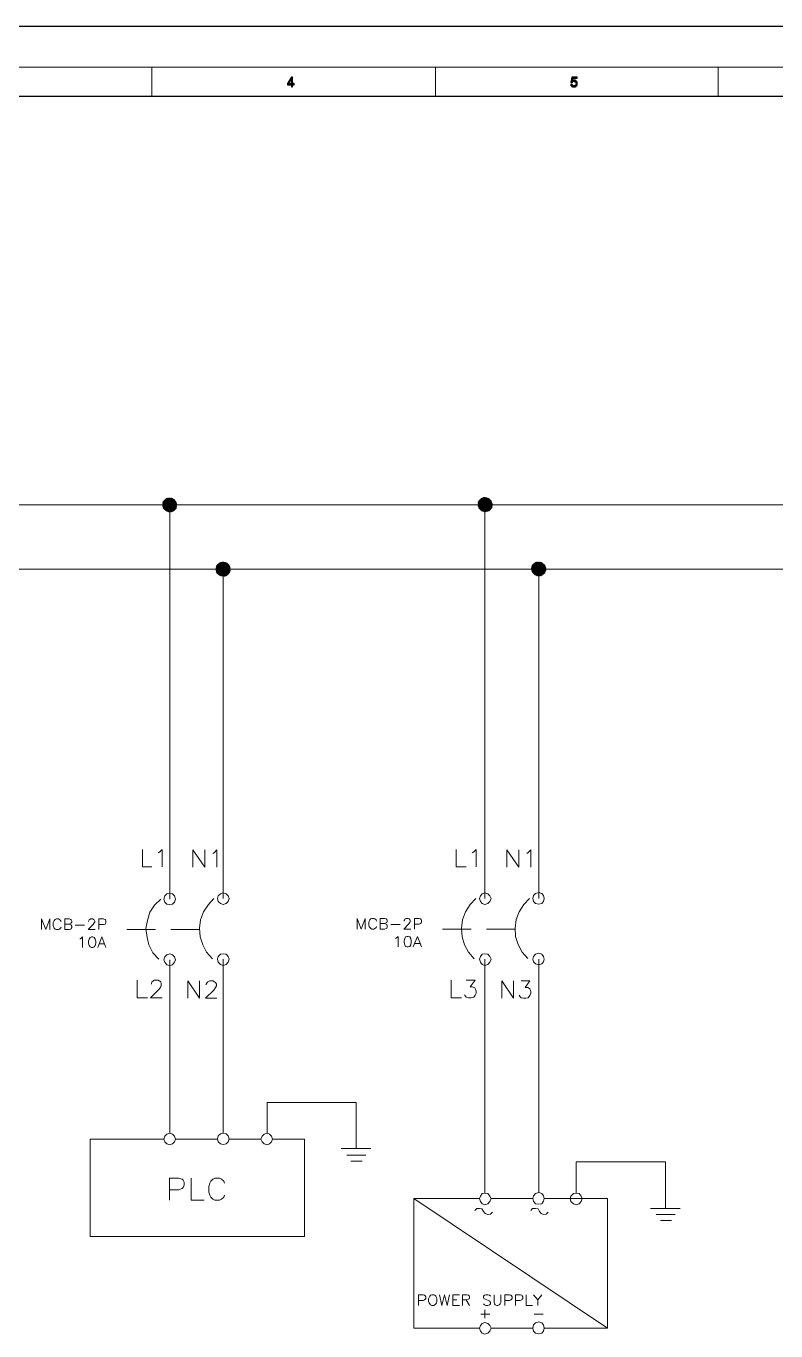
# Model space of a CAD drawing. Header units: millimetres. Extents: x 3 to 291, y 6 to 496.
# Drawn here: x 66.5 to 128.6, y 388.4 to 496.4 of the extents above; entities that cross this region are included whole.
import ezdxf

# ---------------------------------------------------------------- set-up
doc = ezdxf.new("R2010")
doc.units = ezdxf.units.MM
doc.layers.get('0').update_dxf_attribs({"linetype": 'CONTINUOUS'})

msp = doc.modelspace()

# ---------------------------------------------------------------- hatches: boundary and pattern name
for points in [[(88.55, 492.19), (88.46, 492.19), (88.13, 491.67), (88.13, 491.56), (88.46, 491.56), (88.46, 491.38), (88.55, 491.38), (88.55, 491.56), (88.68, 491.56), (88.68, 491.67), (88.55, 491.67), (88.22, 491.67), (88.46, 492.02)], [(88.55, 492.19), (88.46, 492.02), (88.46, 491.67), (88.22, 491.67), (88.55, 491.67)], [(112.11, 492.19), (111.68, 492.19), (111.59, 491.76), (111.68, 491.76), (111.73, 491.76), (111.73, 491.81), (111.76, 491.81), (111.76, 491.86), (111.81, 491.86), (111.84, 491.86), (112.06, 491.86), (112.02, 491.86), (111.73, 491.89), (111.76, 492.1), (112.11, 492.1)], [(111.84, 491.94), (111.81, 491.94), (111.76, 491.89), (111.73, 491.89), (112.02, 491.86), (112.02, 491.89), (111.97, 491.89), (111.97, 491.94), (111.92, 491.94), (111.89, 491.94)], [(112.06, 491.86), (111.84, 491.86), (111.89, 491.86), (111.92, 491.81), (111.97, 491.81), (111.97, 491.76), (112.02, 491.76), (112.02, 491.72), (112.01, 491.72), (112.02, 491.67), (112.02, 491.64), (112.01, 491.64), (112.02, 491.59), (112.01, 491.59), (112.02, 491.56), (111.97, 491.56), (111.97, 491.51), (111.92, 491.51), (111.92, 491.48), (111.89, 491.48), (111.84, 491.48), (112.06, 491.48), (112.06, 491.51), (112.11, 491.51), (112.11, 491.56), (112.11, 491.59), (112.11, 491.64), (112.11, 491.67), (112.11, 491.72), (112.11, 491.76), (112.11, 491.81), (112.06, 491.81)], [(111.68, 491.59), (111.59, 491.59), (111.59, 491.56), (111.59, 491.51), (111.63, 491.48), (111.68, 491.43), (111.73, 491.38), (111.76, 491.38), (111.81, 491.38), (111.84, 491.38), (111.89, 491.38), (111.92, 491.38), (111.97, 491.38), (111.97, 491.43), (112.02, 491.43), (112.01, 491.43), (112.06, 491.48), (111.84, 491.48), (111.81, 491.48), (111.76, 491.48), (111.73, 491.51), (111.73, 491.56), (111.68, 491.56)]]:
    msp.add_hatch(color=7).paths.add_polyline_path(points)

# ---------------------------------------------------------------- linework, layer by layer
at = {"color": 7, "linetype": 'Continuous', "lineweight": 25}
for points in [[(3.04, 496.42), (291.47, 496.42), (291.47, 292.69), (3.04, 292.69)], [(9.02, 490.62), (285.49, 490.62), (285.49, 298.76), (9.02, 298.76)]]:
    msp.add_lwpolyline(points, close=True, dxfattribs=at)
at = {"color": 7, "linetype": 'Continuous', "lineweight": 5}
msp.add_lwpolyline([(6.55, 493.03), (287.96, 493.03), (287.96, 296.27), (6.55, 296.27)], close=True, dxfattribs=at)
for points in [[(76.9, 490.58), (76.9, 493.03), (76.9, 493.03)], [(100.38, 490.58), (100.38, 493.03), (100.38, 493.03)], [(123.79, 490.58), (123.79, 493.03), (123.79, 493.03)], [(93.81, 403.46), (93.81, 407.26), (86.43, 407.26), (86.43, 404.73)], [(86.89, 404.22), (89.52, 404.22), (89.52, 396.18), (71.79, 396.18), (71.79, 404.22), (77.88, 404.22)], [(78.85, 404.22), (82.33, 404.22), (82.33, 404.22)], [(83.3, 404.22), (85.93, 404.22), (85.93, 404.22)], [(92.57, 403.46), (95.03, 403.46), (95.03, 403.46)], [(93.05, 402.91), (94.6, 402.91), (94.6, 402.91)], [(93.38, 402.4), (94.3, 402.4), (94.3, 402.4)], [(119.44, 398.5), (119.44, 402.35), (112.02, 402.35), (112.02, 399.77)], [(104.02, 388.58), (98.59, 388.58), (98.59, 399.31), (104.02, 399.31)], [(114.64, 388.58), (98.59, 399.31), (98.59, 399.31)], [(104.99, 399.31), (108.45, 399.31), (108.45, 399.31)], [(109.39, 399.31), (114.64, 399.31), (114.64, 388.58), (109.39, 388.58)], [(104.35, 398.25), (104.21, 398.46), (104.02, 398.5), (103.8, 398.5), (103.64, 398.33)], [(104.35, 398.25), (104.51, 398.08), (104.73, 398), (104.94, 398.03), (105.11, 398.2)], [(109.01, 398.25), (108.88, 398.46), (108.67, 398.5), (108.42, 398.5), (108.28, 398.33)], [(109.01, 398.25), (109.13, 398.08), (109.34, 398), (109.56, 398.03), (109.72, 398.2)], [(118.2, 398.5), (120.66, 398.5), (120.66, 398.5)], [(118.66, 398), (120.23, 398), (120.23, 398)], [(119.01, 397.49), (119.93, 397.49), (119.93, 397.49)], [(104.89, 389.73), (104.13, 389.73), (104.13, 389.73)], [(104.86, 389.73), (104.13, 389.73), (104.13, 389.73)], [(104.48, 389.4), (104.48, 390.11), (104.48, 390.11)], [(109.31, 389.73), (108.55, 389.73), (108.55, 389.73)], [(108.45, 388.58), (104.99, 388.58), (104.99, 388.58)], [(114.64, 388.58), (111.59, 388.58), (111.59, 388.58)]]:
    msp.add_lwpolyline(points, dxfattribs=at)
at = {"color": 7, "linetype": 'Continuous', "lineweight": -2}
for points in [[(88.55, 492.19), (88.46, 492.19), (88.13, 491.67), (88.13, 491.56), (88.46, 491.56), (88.46, 491.38), (88.55, 491.38), (88.55, 491.56), (88.68, 491.56), (88.68, 491.67), (88.55, 491.67), (88.22, 491.67), (88.46, 492.02)], [(88.55, 492.19), (88.46, 492.02), (88.46, 491.67), (88.22, 491.67), (88.55, 491.67)], [(112.11, 492.19), (111.68, 492.19), (111.59, 491.76), (111.68, 491.76), (111.73, 491.76), (111.73, 491.81), (111.73, 491.81), (111.76, 491.81), (111.76, 491.81), (111.76, 491.86), (111.81, 491.86), (111.81, 491.86), (111.84, 491.86), (112.06, 491.86), (112.02, 491.86), (111.73, 491.89), (111.76, 492.1), (112.11, 492.1)], [(111.84, 491.94), (111.84, 491.94), (111.84, 491.94), (111.81, 491.94), (111.81, 491.94), (111.76, 491.89), (111.76, 491.89), (111.73, 491.89), (111.73, 491.89), (112.02, 491.86), (112.02, 491.89), (111.97, 491.89), (111.97, 491.89), (111.97, 491.94), (111.92, 491.94), (111.92, 491.94), (111.89, 491.94)], [(112.06, 491.86), (111.84, 491.86), (111.84, 491.86), (111.89, 491.86), (111.89, 491.86), (111.92, 491.81), (111.92, 491.81), (111.92, 491.81), (111.97, 491.81), (111.97, 491.76), (111.97, 491.76), (112.02, 491.76), (112.02, 491.72), (112.01, 491.72), (112.02, 491.67), (112.02, 491.64), (112.01, 491.64), (112.02, 491.59), (112.01, 491.59), (112.02, 491.56), (111.97, 491.56), (111.97, 491.51), (111.97, 491.51), (111.97, 491.51), (111.92, 491.51), (111.92, 491.48), (111.89, 491.48), (111.89, 491.48), (111.84, 491.48), (111.84, 491.48), (112.06, 491.48), (112.06, 491.48), (112.06, 491.48), (112.06, 491.51), (112.11, 491.51), (112.11, 491.56), (112.11, 491.56), (112.11, 491.56), (112.11, 491.59), (112.11, 491.64), (112.11, 491.64), (112.11, 491.67), (112.11, 491.67), (112.11, 491.67), (112.11, 491.72), (112.11, 491.72), (112.11, 491.76), (112.11, 491.76), (112.11, 491.81), (112.06, 491.81)], [(111.68, 491.59), (111.59, 491.59), (111.59, 491.59), (111.59, 491.56), (111.59, 491.56), (111.59, 491.51), (111.59, 491.51), (111.63, 491.48), (111.63, 491.48), (111.63, 491.48), (111.68, 491.43), (111.68, 491.43), (111.68, 491.43), (111.73, 491.38), (111.73, 491.38), (111.76, 491.38), (111.76, 491.38), (111.81, 491.38), (111.81, 491.38), (111.84, 491.38), (111.84, 491.38), (111.84, 491.38), (111.89, 491.38), (111.92, 491.38), (111.92, 491.38), (111.97, 491.38), (111.97, 491.38), (111.97, 491.43), (112.02, 491.43), (112.01, 491.43), (112.06, 491.48), (111.84, 491.48), (111.84, 491.48), (111.81, 491.48), (111.81, 491.48), (111.76, 491.48), (111.76, 491.48), (111.73, 491.51), (111.73, 491.51), (111.73, 491.51), (111.73, 491.56), (111.68, 491.56)]]:
    msp.add_lwpolyline(points, close=True, dxfattribs=at)
at = {"color": 7, "linetype": 'Continuous', "lineweight": 20}
for points in [[(77.79, 456.95), (78.22, 457.33), (77.79, 456.91), (78.26, 457.33), (77.79, 456.86), (78.26, 457.33)], [(77.79, 456.78), (78.34, 457.33), (77.79, 456.78), (78.34, 457.33)], [(77.79, 456.73), (78.39, 457.33), (77.79, 456.73), (78.42, 457.33), (77.79, 456.7), (78.42, 457.33)], [(77.79, 456.7), (78.47, 457.33), (77.79, 456.65), (78.47, 457.33), (77.79, 456.65)], [(77.79, 456.62), (78.52, 457.33), (77.79, 456.62), (78.52, 457.33)], [(77.79, 456.57), (78.55, 457.33), (77.84, 456.57), (78.55, 457.29), (77.84, 456.57)], [(77.84, 456.95), (78.17, 457.33), (78.17, 457.33)], [(77.84, 457.03), (78.09, 457.29), (78.09, 457.29)], [(78.64, 457.29), (77.88, 456.48), (78.64, 457.25)], [(77.88, 457.08), (78.04, 457.25), (78.04, 457.25)], [(77.88, 456.43), (78.69, 457.25), (77.88, 456.43), (78.69, 457.25), (77.88, 456.43), (78.72, 457.25), (77.93, 456.4), (78.72, 457.21), (77.93, 456.4), (78.72, 457.21)], [(77.93, 457.11), (78.01, 457.21), (78.01, 457.21)], [(77.93, 456.4), (78.77, 457.21), (77.93, 456.35)], [(77.96, 456.35), (78.77, 457.16), (77.96, 456.35), (78.77, 457.16)], [(77.96, 456.35), (78.8, 457.16), (77.96, 456.32)], [(78.8, 457.16), (78.01, 456.32), (78.8, 457.11), (78.01, 456.32), (78.8, 457.11)], [(104.35, 457.38), (103.93, 456.91), (104.4, 457.38), (103.93, 456.86), (104.43, 457.38), (103.93, 456.82), (104.48, 457.38), (103.93, 456.82)], [(104.48, 457.38), (103.93, 456.78), (104.51, 457.38), (103.93, 456.73), (104.51, 457.38)], [(103.93, 456.73), (104.56, 457.38), (103.93, 456.7), (104.56, 457.38)], [(103.93, 456.7), (104.61, 457.38), (103.93, 456.65), (104.61, 457.38)], [(103.93, 457), (104.31, 457.33), (103.93, 456.95), (104.35, 457.33)], [(104.65, 457.33), (103.93, 456.62), (104.69, 457.33), (103.93, 456.62)], [(103.97, 457.03), (104.26, 457.33), (103.97, 457)], [(104.73, 457.33), (103.97, 456.53), (104.73, 457.29)], [(103.97, 457.08), (104.21, 457.29), (104.21, 457.29)], [(103.97, 456.48), (104.78, 457.29), (104.02, 456.48), (104.81, 457.29), (104.02, 456.48), (104.81, 457.29)], [(104.02, 457.11), (104.18, 457.29), (104.18, 457.29)], [(104.02, 456.43), (104.81, 457.25), (104.02, 456.43), (104.86, 457.25), (104.05, 456.43)], [(104.05, 457.16), (104.13, 457.25), (104.13, 457.25)], [(104.05, 456.4), (104.86, 457.25), (104.05, 456.4), (104.86, 457.21)], [(104.1, 456.35), (104.89, 457.21), (104.1, 456.35), (104.89, 457.16)], [(104.13, 456.35), (104.94, 457.16), (104.13, 456.32), (104.94, 457.11), (104.13, 456.32), (104.99, 457.11), (104.18, 456.32), (104.99, 457.11)], [(40.3, 456.78), (271.18, 456.78), (271.18, 456.78)], [(78.01, 456.32), (78.85, 457.11), (78.04, 456.27), (78.85, 457.08), (78.04, 456.27), (78.85, 457.08), (78.04, 456.27)], [(78.85, 457.03), (78.09, 456.27), (78.9, 457.03), (78.09, 456.24), (78.9, 457.03)], [(78.17, 456.24), (78.9, 456.95), (78.17, 456.24), (78.93, 456.95), (78.22, 456.19), (78.93, 456.91), (78.22, 456.19), (78.93, 456.91)], [(78.26, 456.19), (78.93, 456.86), (78.26, 456.19), (78.93, 456.86)], [(78.31, 456.19), (78.93, 456.82), (78.31, 456.19), (78.93, 456.82)], [(78.34, 456.19), (78.93, 456.78), (78.34, 456.19), (78.93, 456.78)], [(78.39, 456.78), (78.39, 424.12), (78.39, 424.12)], [(78.42, 456.19), (78.93, 456.7), (78.42, 456.19), (78.93, 456.7)], [(78.6, 456.24), (78.9, 456.53), (78.9, 456.53)], [(78.64, 456.24), (78.9, 456.48), (78.9, 456.48)], [(78.69, 456.27), (78.85, 456.43), (78.85, 456.43)], [(78.72, 456.32), (78.8, 456.4), (78.8, 456.4)], [(104.18, 456.32), (104.99, 457.08), (104.18, 456.27)], [(104.26, 456.27), (105.03, 457.03), (104.26, 456.27), (105.03, 457), (104.26, 456.24)], [(104.31, 456.24), (105.03, 457), (104.31, 456.24), (105.03, 456.95)], [(104.31, 456.24), (105.08, 456.95), (104.35, 456.24), (105.08, 456.91), (104.35, 456.24)], [(104.4, 456.24), (105.08, 456.91), (104.4, 456.24), (105.08, 456.86), (104.43, 456.24), (105.08, 456.86)], [(104.43, 456.19), (105.08, 456.82), (104.48, 456.19), (105.08, 456.82)], [(104.48, 456.78), (104.48, 424.17), (104.48, 424.17)], [(104.48, 456.19), (105.08, 456.78), (104.51, 456.19), (105.08, 456.73), (104.51, 456.19)], [(105.08, 456.73), (104.56, 456.24), (105.08, 456.7), (104.61, 456.24), (105.08, 456.65), (104.65, 456.24), (105.08, 456.62)], [(105.03, 456.62), (104.69, 456.24), (105.03, 456.57), (104.73, 456.27)], [(104.78, 456.27), (105.03, 456.53), (105.03, 456.53)], [(104.81, 456.27), (104.99, 456.48), (104.99, 456.48)], [(104.86, 456.32), (104.94, 456.43), (104.94, 456.43)], [(82.19, 451.44), (82.79, 452.03), (82.19, 451.44), (82.84, 452.03), (82.24, 451.4), (82.84, 452.03)], [(82.71, 452), (82.24, 451.52), (82.71, 452.03)], [(82.24, 451.52), (82.76, 452.03), (82.24, 451.49), (82.76, 452.03)], [(82.24, 451.4), (82.87, 452.03), (82.24, 451.36), (82.87, 452.03)], [(82.24, 451.65), (82.57, 452), (82.57, 452)], [(82.24, 451.36), (82.92, 452), (82.24, 451.32), (82.92, 452), (82.24, 451.32)], [(82.24, 451.27), (82.95, 452), (82.24, 451.27), (82.95, 452)], [(82.24, 451.27), (83, 452), (82.24, 451.24), (83, 452), (82.28, 451.24)], [(83.04, 452), (82.28, 451.19), (83.04, 451.95), (82.28, 451.19), (83.04, 451.95)], [(82.28, 451.14), (83.09, 451.95), (82.28, 451.14), (83.09, 451.95), (82.33, 451.14), (83.14, 451.92), (82.33, 451.11), (83.14, 451.92), (82.33, 451.11), (83.14, 451.92)], [(82.33, 451.74), (82.49, 451.95), (82.49, 451.95)], [(82.33, 451.06), (83.17, 451.92), (82.38, 451.06), (83.17, 451.87), (82.38, 451.06), (83.17, 451.87)], [(82.38, 451.82), (82.41, 451.87), (82.41, 451.87)], [(82.41, 451.02), (83.22, 451.82), (82.41, 451.02), (83.22, 451.82)], [(82.41, 451.02), (83.25, 451.82), (82.41, 450.97)], [(83.25, 451.82), (82.46, 450.97), (83.25, 451.79), (82.46, 450.97), (83.25, 451.79)], [(82.49, 450.97), (83.3, 451.79), (83.3, 451.79)], [(108.85, 452.03), (108.33, 451.52), (108.88, 452.03), (108.33, 451.49), (108.93, 452.03), (108.33, 451.49)], [(108.93, 452.03), (108.33, 451.44), (108.96, 452.03), (108.33, 451.4), (108.96, 452.03)], [(108.33, 451.4), (109.01, 452.03), (108.37, 451.36), (109.01, 452.03)], [(108.75, 452.03), (108.37, 451.62), (108.8, 452.03), (108.37, 451.57), (108.85, 452.03), (108.37, 451.57)], [(109.05, 452.03), (108.37, 451.32), (109.1, 452.03), (108.37, 451.32)], [(109.1, 452.03), (108.37, 451.27), (109.1, 452)], [(108.37, 451.7), (108.72, 452), (108.72, 452)], [(108.37, 451.65), (108.75, 452), (108.75, 452)], [(108.37, 451.24), (109.13, 452), (109.13, 452)], [(108.42, 451.74), (108.67, 452), (108.42, 451.7)], [(108.42, 451.24), (109.18, 452), (108.42, 451.24), (109.18, 452), (108.42, 451.19), (109.23, 452)], [(108.42, 451.14), (109.23, 451.95), (108.45, 451.14), (109.26, 451.95), (108.45, 451.14)], [(108.45, 451.79), (108.63, 451.95), (108.63, 451.95)], [(109.26, 451.95), (108.45, 451.11), (109.26, 451.92)], [(108.5, 451.82), (108.55, 451.92), (108.55, 451.92)], [(108.5, 451.11), (109.31, 451.92), (108.5, 451.06), (109.31, 451.92)], [(108.55, 451.06), (109.34, 451.87), (108.55, 451.02), (109.34, 451.87)], [(109.34, 451.82), (108.55, 451.02), (109.39, 451.82), (108.58, 451.02), (109.39, 451.82), (108.58, 450.97), (109.39, 451.79), (108.58, 450.97)], [(108.63, 450.97), (109.43, 451.79), (108.63, 450.97), (109.43, 451.79)], [(108.63, 450.97), (109.43, 451.74), (108.67, 450.94), (109.43, 451.74), (108.67, 450.94), (109.43, 451.7)], [(40.3, 451.44), (271.18, 451.44), (271.18, 451.44)], [(82.54, 450.94), (83.3, 451.7), (82.54, 450.94), (83.3, 451.7)], [(82.54, 450.94), (83.34, 451.7), (82.57, 450.89), (83.34, 451.65), (82.57, 450.89), (83.34, 451.65)], [(82.62, 450.89), (83.34, 451.62), (82.62, 450.89), (83.34, 451.62), (82.66, 450.89), (83.34, 451.57)], [(82.71, 450.86), (83.39, 451.52), (82.71, 450.86), (83.39, 451.52)], [(82.76, 450.86), (83.39, 451.49), (82.76, 450.86), (83.39, 451.49)], [(82.79, 451.44), (82.79, 424.17), (82.79, 424.17)], [(83.39, 451.44), (82.84, 450.86), (83.39, 451.4), (82.84, 450.86)], [(82.92, 450.86), (83.39, 451.36), (83.39, 451.36)], [(82.92, 450.89), (83.39, 451.32), (83.39, 451.32)], [(83.34, 451.32), (82.95, 450.89), (83.34, 451.27), (83, 450.89), (83.34, 451.24)], [(83.04, 450.89), (83.34, 451.19), (83.34, 451.19)], [(83.04, 450.94), (83.3, 451.19), (83.3, 451.19)], [(83.09, 450.94), (83.3, 451.14), (83.3, 451.14)], [(83.17, 450.97), (83.25, 451.11), (83.25, 451.11)], [(108.72, 450.94), (109.48, 451.7), (108.72, 450.94), (109.48, 451.7)], [(108.72, 450.94), (109.48, 451.65), (108.75, 450.94)], [(109.48, 451.65), (108.75, 450.89), (109.48, 451.62), (108.75, 450.89)], [(108.8, 450.89), (109.48, 451.62), (108.8, 450.89), (109.48, 451.57)], [(108.85, 450.89), (109.51, 451.57), (108.85, 450.89), (109.51, 451.52), (108.88, 450.89), (109.51, 451.52)], [(108.88, 450.89), (109.51, 451.49), (108.93, 450.89), (109.51, 451.49)], [(108.93, 451.49), (108.93, 424.17), (108.93, 424.17)], [(108.93, 450.89), (109.51, 451.44), (108.96, 450.89), (109.51, 451.4), (109.01, 450.89), (109.51, 451.4)], [(109.01, 450.89), (109.51, 451.36), (109.51, 451.36)], [(109.48, 451.36), (109.05, 450.89), (109.48, 451.32), (109.1, 450.89)], [(109.1, 450.94), (109.48, 451.27), (109.13, 450.94)], [(109.48, 451.24), (109.18, 450.94), (109.43, 451.19)], [(109.23, 450.97), (109.43, 451.14), (109.43, 451.14)], [(109.26, 451.02), (109.39, 451.11), (109.39, 451.11)], [(76.11, 428.23), (76.11, 426.79), (76.9, 426.79)], [(77.41, 427.94), (77.54, 428.03), (77.74, 428.23), (77.74, 426.79)], [(80.29, 426.75), (80.29, 428.19), (81.27, 426.75), (81.27, 428.19)], [(81.95, 427.89), (82.08, 427.98), (82.28, 428.19), (82.28, 426.75)], [(102.1, 428.23), (102.1, 426.79), (102.91, 426.79)], [(103.42, 427.94), (103.55, 428.03), (103.75, 428.23), (103.75, 426.79)], [(106.3, 426.75), (106.3, 428.19), (107.28, 426.75), (107.28, 428.19)], [(107.95, 427.89), (108.07, 427.98), (108.28, 428.19), (108.28, 426.75)], [(77.63, 424.12), (77.11, 423.61), (76.73, 423.03), (76.52, 422.35), (76.4, 421.67), (76.49, 420.95), (76.65, 420.32), (76.98, 419.67), (77.46, 419.13)], [(82.03, 424.17), (81.57, 423.66), (81.18, 423.06), (80.92, 422.39), (80.84, 421.71), (80.89, 421), (81.1, 420.32), (81.43, 419.72), (81.9, 419.18)], [(103.72, 424.17), (103.26, 423.66), (102.87, 423.06), (102.61, 422.39), (102.53, 421.71), (102.58, 421), (102.78, 420.32), (103.12, 419.72), (103.59, 419.18)], [(108.17, 424.17), (107.69, 423.66), (107.31, 423.06), (107.06, 422.44), (106.98, 421.71), (107.01, 421.03), (107.23, 420.35), (107.57, 419.72), (108.04, 419.21)], [(67.75, 421.59), (67.75, 422.47), (68.1, 421.59), (68.43, 422.47), (68.43, 421.59)], [(69.37, 422.27), (69.32, 422.35), (69.24, 422.44), (69.16, 422.47), (68.99, 422.47), (68.89, 422.44), (68.81, 422.35), (68.78, 422.27), (68.73, 422.14), (68.73, 421.92), (68.78, 421.79), (68.81, 421.71), (68.89, 421.62), (68.99, 421.59), (69.16, 421.59), (69.24, 421.62), (69.32, 421.71), (69.37, 421.79)], [(69.67, 421.59), (69.67, 422.47), (70.05, 422.47), (70.17, 422.44), (70.22, 422.39), (70.25, 422.3), (70.25, 422.22), (70.22, 422.14), (70.17, 422.09), (70.05, 422.05), (69.67, 422.05)], [(70.05, 422.05), (70.17, 422.01), (70.22, 421.97), (70.25, 421.87), (70.25, 421.76), (70.22, 421.67), (70.17, 421.62), (70.05, 421.59), (69.67, 421.59)], [(70.55, 421.97), (71.31, 421.97), (71.31, 421.97)], [(71.65, 422.27), (71.65, 422.3), (71.69, 422.39), (71.74, 422.44), (71.82, 422.47), (71.99, 422.47), (72.07, 422.44), (72.12, 422.39), (72.17, 422.3), (72.17, 422.22), (72.12, 422.14), (72.04, 422.01), (71.61, 421.59), (72.2, 421.59)], [(72.5, 421.59), (72.5, 422.47), (72.88, 422.47), (73.01, 422.44), (73.04, 422.39), (73.09, 422.3), (73.09, 422.17), (73.04, 422.09), (73.01, 422.05), (72.88, 422.01), (72.5, 422.01)], [(77.2, 421.59), (74.83, 421.59), (74.83, 421.59)], [(80.84, 421.59), (78.47, 421.59), (78.47, 421.59)], [(93.89, 421.62), (93.89, 422.52), (94.22, 421.62), (94.57, 422.52), (94.57, 421.62)], [(95.5, 422.3), (95.46, 422.39), (95.36, 422.47), (95.28, 422.52), (95.12, 422.52), (95.03, 422.47), (94.95, 422.39), (94.9, 422.3), (94.87, 422.17), (94.87, 421.97), (94.9, 421.84), (94.95, 421.76), (95.03, 421.67), (95.12, 421.62), (95.28, 421.62), (95.36, 421.67), (95.46, 421.76), (95.5, 421.84)], [(95.79, 421.62), (95.79, 422.52), (96.17, 422.52), (96.31, 422.47), (96.34, 422.44), (96.39, 422.35), (96.39, 422.27), (96.34, 422.17), (96.31, 422.14), (96.17, 422.09), (95.79, 422.09)], [(96.17, 422.09), (96.31, 422.05), (96.34, 422.01), (96.39, 421.92), (96.39, 421.79), (96.34, 421.71), (96.31, 421.67), (96.17, 421.62), (95.79, 421.62)], [(96.69, 422.01), (97.45, 422.01), (97.45, 422.01)], [(97.78, 422.3), (97.78, 422.35), (97.83, 422.44), (97.86, 422.47), (97.96, 422.52), (98.13, 422.52), (98.21, 422.47), (98.26, 422.44), (98.29, 422.35), (98.29, 422.27), (98.26, 422.17), (98.16, 422.05), (97.75, 421.62), (98.34, 421.62)], [(98.64, 421.62), (98.64, 422.52), (99.02, 422.52), (99.14, 422.47), (99.19, 422.44), (99.22, 422.35), (99.22, 422.22), (99.19, 422.14), (99.14, 422.09), (99.02, 422.05), (98.64, 422.05)], [(103.34, 421.62), (100.96, 421.62), (100.96, 421.62)], [(106.98, 421.62), (104.61, 421.62), (104.61, 421.62)], [(70.93, 420.81), (71.01, 420.86), (71.14, 421), (71.14, 420.1)], [(72.42, 420.1), (72.75, 421), (73.09, 420.1)], [(72.55, 420.4), (72.96, 420.4), (72.96, 420.4)], [(97.07, 420.86), (97.15, 420.91), (97.28, 421.03), (97.28, 420.15)], [(98.54, 420.15), (98.89, 421.03), (99.22, 420.15)], [(98.67, 420.43), (99.1, 420.43), (99.1, 420.43)], [(78.39, 419.09), (78.39, 404.73), (78.39, 404.73)], [(82.79, 419.13), (82.79, 404.73), (82.79, 404.73)], [(104.48, 419.13), (104.48, 399.77), (104.48, 399.77)], [(108.93, 419.13), (108.93, 399.82), (108.93, 399.82)], [(75.68, 417.39), (75.68, 415.95), (76.52, 415.95)], [(76.87, 417.06), (76.87, 417.09), (76.9, 417.26), (76.98, 417.31), (77.11, 417.39), (77.41, 417.39), (77.54, 417.31), (77.63, 417.26), (77.66, 417.09), (77.66, 416.98), (77.63, 416.84), (77.46, 416.63), (76.78, 415.95), (77.74, 415.95)], [(79.86, 415.92), (79.86, 417.36), (80.84, 415.92), (80.84, 417.36)], [(81.4, 417.01), (81.4, 417.06), (81.48, 417.22), (81.52, 417.26), (81.7, 417.36), (81.95, 417.36), (82.08, 417.26), (82.16, 417.22), (82.24, 417.06), (82.24, 416.93), (82.16, 416.79), (82.03, 416.58), (81.32, 415.92), (82.28, 415.92)], [(101.68, 417.39), (101.68, 415.95), (102.53, 415.95)], [(102.91, 417.39), (103.67, 417.39), (103.26, 416.84), (103.45, 416.84), (103.64, 416.76), (103.67, 416.71), (103.75, 416.5), (103.75, 416.33), (103.67, 416.16), (103.55, 416), (103.34, 415.95), (103.12, 415.95), (102.91, 416), (102.87, 416.08), (102.78, 416.2)], [(105.87, 415.92), (105.87, 417.36), (106.85, 415.92), (106.85, 417.36)], [(107.49, 417.36), (108.2, 417.36), (107.82, 416.79), (108.04, 416.79), (108.17, 416.71), (108.2, 416.68), (108.28, 416.46), (108.28, 416.33), (108.2, 416.12), (108.07, 415.95), (107.87, 415.92), (107.66, 415.92), (107.49, 415.95), (107.39, 416.03), (107.31, 416.16)], [(78.34, 399.17), (78.34, 400.99), (79.1, 400.99), (79.4, 400.91), (79.48, 400.83), (79.58, 400.66), (79.58, 400.41), (79.48, 400.23), (79.4, 400.15), (79.1, 400.03), (78.34, 400.03)], [(80.16, 400.99), (80.16, 399.17), (81.22, 399.17)], [(82.92, 400.58), (82.84, 400.75), (82.66, 400.91), (82.49, 400.99), (82.11, 400.99), (81.95, 400.91), (81.78, 400.75), (81.7, 400.58), (81.6, 400.31), (81.6, 399.85), (81.7, 399.6), (81.78, 399.44), (81.95, 399.26), (82.11, 399.17), (82.49, 399.17), (82.66, 399.26), (82.84, 399.44), (82.92, 399.6)], [(98.97, 390.45), (98.97, 391.35), (99.35, 391.35), (99.48, 391.3), (99.52, 391.27), (99.57, 391.17), (99.57, 391.05), (99.52, 390.97), (99.48, 390.92), (99.35, 390.88), (98.97, 390.88)], [(100.71, 391.35), (100.92, 390.45), (101.14, 391.35), (101.34, 390.45), (101.55, 391.35)], [(101.82, 390.45), (101.82, 391.35), (102.36, 391.35)], [(102.61, 390.45), (102.61, 391.35), (102.99, 391.35), (103.12, 391.3), (103.16, 391.27), (103.21, 391.17), (103.21, 391.08), (103.16, 391), (103.12, 390.97), (102.99, 390.92), (102.61, 390.92)], [(104.94, 391.22), (104.86, 391.3), (104.73, 391.35), (104.56, 391.35), (104.43, 391.3), (104.35, 391.22), (104.35, 391.13), (104.4, 391.05), (104.43, 391), (104.51, 390.97), (104.78, 390.88), (104.86, 390.83), (104.89, 390.79), (104.94, 390.7), (104.94, 390.59), (104.86, 390.5), (104.73, 390.45), (104.56, 390.45), (104.43, 390.5), (104.35, 390.59)], [(105.24, 391.35), (105.24, 390.7), (105.27, 390.59), (105.32, 390.5), (105.46, 390.45), (105.54, 390.45), (105.67, 390.5), (105.75, 390.59), (105.79, 390.7), (105.79, 391.35)], [(106.13, 390.45), (106.13, 391.35), (106.51, 391.35), (106.63, 391.3), (106.68, 391.27), (106.73, 391.17), (106.73, 391.05), (106.68, 390.97), (106.63, 390.92), (106.51, 390.88), (106.13, 390.88)], [(107.01, 390.45), (107.01, 391.35), (107.39, 391.35), (107.52, 391.3), (107.57, 391.27), (107.61, 391.17), (107.61, 391.05), (107.57, 390.97), (107.52, 390.92), (107.39, 390.88), (107.01, 390.88)], [(107.9, 391.35), (107.9, 390.45), (108.42, 390.45)], [(108.5, 391.35), (108.85, 390.92), (108.85, 390.45)], [(109.18, 391.35), (108.85, 390.92), (108.85, 390.92)], [(101.82, 390.92), (102.15, 390.92), (102.15, 390.92)], [(101.82, 390.45), (102.36, 390.45), (102.36, 390.45)], [(102.91, 390.92), (103.21, 390.45), (103.21, 390.45)]]:
    msp.add_lwpolyline(points, dxfattribs=at)
for points in [[(77.79, 456.82), (78.31, 457.33)], [(78.93, 456.78), (78.85, 457.03), (78.64, 457.25), (78.39, 457.33), (78.09, 457.25), (77.88, 457.03), (77.79, 456.78), (77.88, 456.48), (78.09, 456.27), (78.39, 456.19), (78.64, 456.27), (78.85, 456.48)], [(77.84, 457), (78.14, 457.29)], [(77.84, 456.53), (78.6, 457.29), (77.84, 456.53), (78.6, 457.29)], [(77.84, 456.48), (78.64, 457.29)], [(105.08, 456.78), (104.99, 457.08), (104.78, 457.29), (104.48, 457.38), (104.21, 457.29), (104.02, 457.08), (103.93, 456.78), (104.02, 456.48), (104.21, 456.27), (104.48, 456.19), (104.78, 456.27), (104.99, 456.48)], [(103.93, 456.65), (104.65, 457.33)], [(103.97, 456.57), (104.69, 457.33), (103.97, 456.57), (104.73, 457.33)], [(103.97, 456.53), (104.78, 457.29)], [(104.05, 456.4), (104.89, 457.21)], [(104.1, 456.35), (104.94, 457.16)], [(78.14, 456.24), (78.9, 457), (78.14, 456.24), (78.9, 457)], [(78.39, 456.19), (78.93, 456.73)], [(78.47, 456.19), (78.93, 456.65)], [(78.52, 456.19), (78.93, 456.62)], [(78.55, 456.24), (78.9, 456.57)], [(104.21, 456.27), (104.99, 457.08), (104.21, 456.27), (105.03, 457.03)], [(83.39, 451.44), (83.3, 451.74), (83.09, 451.95), (82.79, 452.03), (82.49, 451.95), (82.28, 451.74), (82.19, 451.44), (82.28, 451.14), (82.49, 450.94), (82.79, 450.86), (83.09, 450.94), (83.3, 451.14)], [(82.24, 451.62), (82.62, 452)], [(82.24, 451.57), (82.66, 452)], [(82.28, 451.7), (82.54, 451.95)], [(82.38, 451.02), (83.22, 451.87)], [(82.49, 450.94), (83.3, 451.74), (82.49, 450.94), (83.3, 451.74)], [(109.51, 451.49), (109.43, 451.74), (109.23, 451.95), (108.93, 452.03), (108.63, 451.95), (108.42, 451.74), (108.33, 451.49), (108.42, 451.19), (108.63, 450.97), (108.93, 450.89), (109.23, 450.97), (109.43, 451.19)], [(108.37, 451.36), (109.05, 452.03)], [(108.37, 451.27), (109.13, 452)], [(108.42, 451.19), (109.23, 451.95)], [(108.45, 451.11), (109.31, 451.92)], [(108.5, 451.06), (109.34, 451.87)], [(82.66, 450.89), (83.39, 451.57)], [(82.79, 450.86), (83.39, 451.44)], [(82.87, 450.86), (83.39, 451.36)], [(78.85, 424.12), (78.77, 424.39), (78.6, 424.55), (78.39, 424.59), (78.14, 424.55), (77.96, 424.39), (77.88, 424.12), (77.96, 423.87), (78.14, 423.71), (78.39, 423.66), (78.6, 423.71), (78.77, 423.87)], [(83.3, 424.17), (83.22, 424.39), (83.04, 424.55), (82.79, 424.64), (82.57, 424.55), (82.38, 424.39), (82.33, 424.17), (82.38, 423.91), (82.57, 423.74), (82.79, 423.66), (83.04, 423.74), (83.22, 423.91)], [(104.99, 424.17), (104.89, 424.39), (104.73, 424.55), (104.48, 424.64), (104.26, 424.55), (104.1, 424.39), (104.02, 424.17), (104.1, 423.91), (104.26, 423.74), (104.48, 423.66), (104.73, 423.74), (104.89, 423.91)], [(109.39, 424.17), (109.34, 424.42), (109.18, 424.59), (108.93, 424.67), (108.67, 424.59), (108.5, 424.42), (108.45, 424.17), (108.5, 423.91), (108.67, 423.74), (108.93, 423.71), (109.18, 423.74), (109.34, 423.91)], [(71.9, 421), (71.79, 420.95), (71.69, 420.81), (71.65, 420.62), (71.65, 420.48), (71.69, 420.27), (71.79, 420.15), (71.9, 420.1), (71.99, 420.1), (72.12, 420.15), (72.2, 420.27), (72.25, 420.48), (72.25, 420.62), (72.2, 420.81), (72.12, 420.95), (71.99, 421)], [(98.04, 421.03), (97.91, 421), (97.83, 420.86), (97.78, 420.65), (97.78, 420.53), (97.83, 420.32), (97.91, 420.19), (98.04, 420.15), (98.13, 420.15), (98.26, 420.19), (98.34, 420.32), (98.37, 420.53), (98.37, 420.65), (98.34, 420.86), (98.26, 421), (98.13, 421.03)], [(78.85, 419.09), (78.77, 419.34), (78.6, 419.51), (78.39, 419.59), (78.14, 419.51), (77.96, 419.34), (77.88, 419.09), (77.96, 418.88), (78.14, 418.66), (78.39, 418.61), (78.6, 418.66), (78.77, 418.88)], [(83.3, 419.13), (83.22, 419.37), (83.04, 419.56), (82.79, 419.59), (82.57, 419.56), (82.38, 419.37), (82.33, 419.13), (82.38, 418.88), (82.57, 418.7), (82.79, 418.61), (83.04, 418.7), (83.22, 418.88)], [(104.99, 419.13), (104.89, 419.37), (104.73, 419.56), (104.48, 419.59), (104.26, 419.56), (104.1, 419.37), (104.02, 419.13), (104.1, 418.88), (104.26, 418.7), (104.48, 418.61), (104.73, 418.7), (104.89, 418.88)], [(109.39, 419.13), (109.34, 419.37), (109.18, 419.56), (108.93, 419.64), (108.67, 419.56), (108.5, 419.37), (108.45, 419.13), (108.5, 418.91), (108.67, 418.75), (108.93, 418.66), (109.18, 418.75), (109.34, 418.91)], [(78.85, 404.22), (78.77, 404.47), (78.6, 404.65), (78.39, 404.73), (78.14, 404.65), (77.96, 404.47), (77.88, 404.22), (77.96, 404), (78.14, 403.84), (78.39, 403.76), (78.6, 403.84), (78.77, 404)], [(83.3, 404.27), (83.22, 404.52), (83.04, 404.68), (82.79, 404.73), (82.57, 404.68), (82.38, 404.52), (82.33, 404.27), (82.38, 404), (82.57, 403.84), (82.79, 403.79), (83.04, 403.84), (83.22, 404)], [(86.89, 404.22), (86.81, 404.47), (86.64, 404.65), (86.43, 404.73), (86.18, 404.65), (86.02, 404.47), (85.93, 404.22), (86.02, 404), (86.18, 403.84), (86.43, 403.76), (86.64, 403.84), (86.81, 404)], [(104.99, 399.31), (104.89, 399.52), (104.73, 399.74), (104.48, 399.77), (104.26, 399.74), (104.1, 399.52), (104.02, 399.31), (104.1, 399.06), (104.26, 398.88), (104.48, 398.79), (104.73, 398.88), (104.89, 399.06)], [(109.39, 399.31), (109.34, 399.55), (109.18, 399.74), (108.93, 399.82), (108.67, 399.74), (108.5, 399.55), (108.45, 399.31), (108.5, 399.09), (108.67, 398.88), (108.93, 398.84), (109.18, 398.88), (109.34, 399.09)], [(112.52, 399.31), (112.44, 399.52), (112.27, 399.74), (112.02, 399.77), (111.81, 399.74), (111.59, 399.52), (111.54, 399.31), (111.59, 399.06), (111.81, 398.88), (112.02, 398.79), (112.27, 398.88), (112.44, 399.06)], [(100.08, 391.35), (99.98, 391.3), (99.9, 391.22), (99.86, 391.13), (99.81, 391), (99.81, 390.79), (99.86, 390.67), (99.9, 390.59), (99.98, 390.5), (100.08, 390.45), (100.24, 390.45), (100.33, 390.5), (100.41, 390.59), (100.46, 390.67), (100.49, 390.79), (100.49, 391), (100.46, 391.13), (100.41, 391.22), (100.33, 391.3), (100.24, 391.35)], [(109.39, 388.58), (109.34, 388.85), (109.18, 389.01), (108.93, 389.1), (108.67, 389.01), (108.5, 388.85), (108.45, 388.58), (108.5, 388.34), (108.67, 388.17), (108.93, 388.12), (109.18, 388.17), (109.34, 388.34)], [(104.99, 388.58), (104.89, 388.8), (104.73, 388.97), (104.48, 389.05), (104.26, 388.97), (104.1, 388.8), (104.02, 388.58), (104.1, 388.34), (104.26, 388.17), (104.48, 388.09), (104.73, 388.17), (104.89, 388.34)]]:
    msp.add_lwpolyline(points, close=True, dxfattribs=at)

doc.saveas('drawing.dxf')
